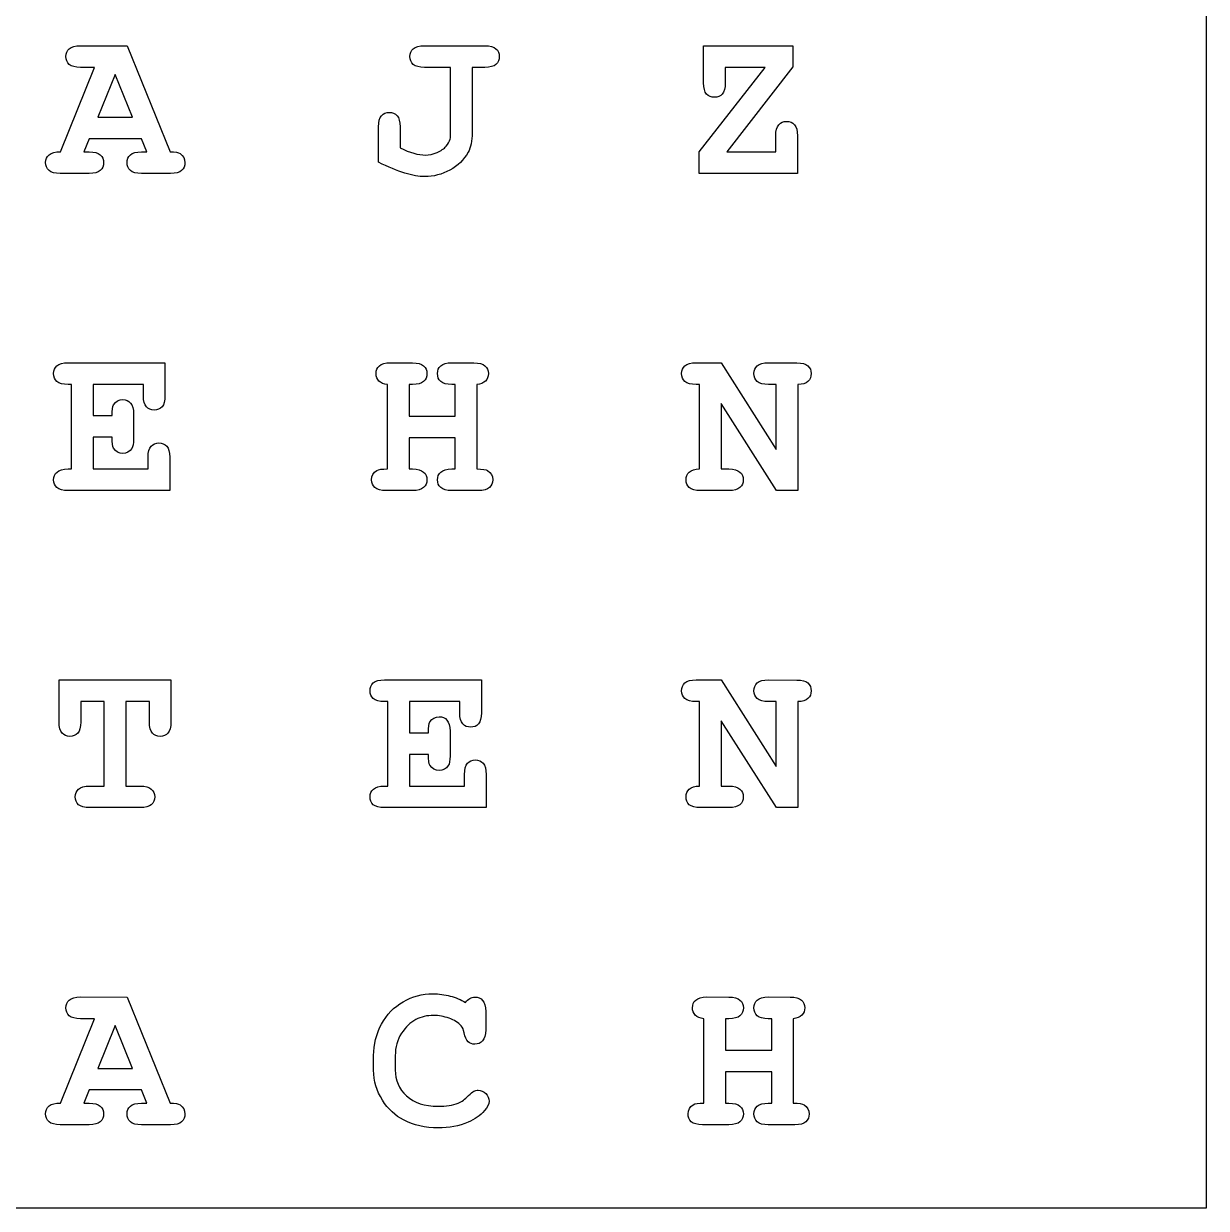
# Model space of a CAD drawing. Extents: x 109 to 224, y 169 to 284.
# Drawn here: x 161.9 to 223.8, y 169.1 to 231.1 of the extents above; entities that cross this region are included whole.
import ezdxf

# ---------------------------------------------------------------- set-up
doc = ezdxf.new("R2010")
doc.units = 0
doc.layers.add('Ebene_1', color=7, linetype='CONTINUOUS')

msp = doc.modelspace()

# ---------------------------------------------------------------- linework, layer by layer
at = {"layer": 'Ebene_1', "color": 2}
msp.add_lwpolyline([(108.80639, 284.237711), (223.76151, 284.237711), (223.76151, 169.14475), (108.80639, 169.14475)], close=True, dxfattribs=at)
at = {"layer": 'Ebene_1', "color": 7}
for points in [[(164.83974, 229.988524), (167.28163, 229.983024), (169.53059, 224.432286)], [(182.84248, 229.988524), (186.00645, 229.983024)], [(197.45466, 228.042734), (197.45466, 229.988524), (202.12897, 229.983024), (202.12897, 228.880593), (198.66782, 224.432274)], [(163.80346, 224.432274), (165.57837, 228.853021), (164.83974, 228.853021)], [(184.215, 225.567777), (184.215, 228.853021), (182.84248, 228.853021)], [(186.00645, 228.853033), (185.34496, 228.853021)], [(185.34496, 228.853021), (185.34496, 225.435486)], [(202.36648, 225.270121), (202.36048, 223.302282), (197.22315, 223.302282), (197.22315, 224.432274), (200.66824, 228.853021), (198.58465, 228.853021), (198.58465, 228.042734)], [(180.43914, 223.88657), (180.43914, 225.744166)], [(181.56913, 225.744166), (181.56913, 224.636223)], [(168.0423, 225.121293), (165.29725, 225.121293), (165.02164, 224.432274), (165.29725, 224.432274)], [(168.03679, 224.432281), (168.3124, 224.432281), (168.0423, 225.121293)], [(198.66782, 224.432274), (201.23097, 224.432274), (201.23097, 225.270121)], [(165.29725, 223.302282), (163.7759, 223.302282)], [(169.55815, 223.302289), (168.03679, 223.302289)], [(164.19482, 213.393856), (169.266, 213.388356), (169.266, 211.668564)], [(181.06752, 213.393854), (182.21956, 213.388354)], [(184.28111, 213.393866), (185.43315, 213.388366)], [(197.05827, 213.393856), (198.36465, 213.388356), (201.25302, 208.857366), (201.25302, 212.258364), (200.84512, 212.258364)], [(200.84512, 213.393868), (202.32789, 213.388368)], [(164.19482, 207.837605), (164.37121, 207.837605), (164.37121, 212.258352), (164.19482, 212.258352)], [(168.13601, 211.668564), (168.13601, 212.258364), (165.5012, 212.258364), (165.5012, 210.626767), (166.49339, 210.626767)], [(180.91318, 207.837603), (180.91318, 212.25835)], [(182.21956, 212.258362), (182.04318, 212.258362), (182.04318, 210.604716), (184.4575, 210.604716), (184.4575, 212.258362), (184.28111, 212.258362)], [(185.58749, 212.258374), (185.58749, 207.837627)], [(197.23466, 207.837605), (197.23466, 212.258352), (197.05827, 212.258352)], [(202.38853, 212.258376), (202.38853, 206.707638), (201.26956, 206.707638), (198.36465, 211.25514)], [(198.36465, 211.25514), (198.36465, 207.837605), (198.77255, 207.837605)], [(167.6234, 210.709449), (167.6234, 209.408581)], [(166.49338, 209.496775), (165.5012, 209.496763)], [(165.5012, 209.496763), (165.5012, 207.837605), (168.38406, 207.837605), (168.38406, 208.449454)], [(184.4575, 209.474715), (182.04318, 209.474715), (182.04318, 207.837605), (182.21956, 207.837605)], [(184.28111, 207.837629), (184.4575, 207.837629), (184.4575, 209.474715)], [(169.51405, 208.449454), (169.51405, 206.707614), (164.19482, 206.707614)], [(182.21956, 206.707614), (180.83601, 206.707614)], [(185.66466, 206.707638), (184.28111, 206.707638)], [(198.77255, 206.707614), (197.28978, 206.707614)], [(163.72629, 194.59433), (163.72629, 196.79919), (169.5802, 196.79319), (169.5802, 194.59384)], [(180.75333, 196.79919), (185.82451, 196.79319), (185.82451, 195.07339)], [(197.05827, 196.79919), (198.36465, 196.79319), (201.25302, 192.2622), (201.25302, 195.66319), (200.84512, 195.66319)], [(200.84512, 196.7987), (202.32789, 196.7927)], [(165.32481, 191.24294), (166.07998, 191.24294), (166.07998, 195.66368), (164.85628, 195.66368), (164.85628, 194.59433)], [(167.20997, 195.66368), (167.20997, 191.24294), (167.97065, 191.24294)], [(168.4502, 194.59384), (168.4502, 195.66319), (167.20997, 195.66368)], [(180.75333, 191.24294), (180.92972, 191.24294), (180.92972, 195.66368), (180.75333, 195.66368)], [(184.69452, 195.07339), (184.69452, 195.66319), (182.05971, 195.66319), (182.05971, 194.0316), (183.0519, 194.0316)], [(197.23466, 191.24294), (197.23466, 195.66368), (197.05827, 195.66368)], [(202.38853, 195.6627), (202.38853, 190.11197), (201.26956, 190.11197), (198.36465, 194.66047)], [(184.18191, 194.11428), (184.18191, 192.81341)], [(198.36465, 194.66047), (198.36465, 191.24294), (198.77255, 191.24294)], [(182.05971, 192.90209), (182.05971, 191.24294), (184.94257, 191.24294), (184.94257, 191.85479)], [(183.05189, 192.9016), (182.05971, 192.90209)], [(186.07256, 191.85479), (186.07256, 190.11295), (180.75333, 190.11295)], [(167.97065, 190.11295), (165.32481, 190.11295)], [(198.77255, 190.11295), (197.28978, 190.11295)], [(164.83974, 180.20452), (167.28163, 180.19852), (169.53059, 174.64778)], [(197.62603, 180.20454), (198.77807, 180.19854)], [(200.83961, 180.20405), (201.99165, 180.19805)], [(186.05051, 179.44939), (186.05051, 178.49028)], [(163.80346, 174.64827), (165.57837, 179.06902), (164.83974, 179.06902)], [(197.47169, 174.64829), (197.47169, 179.06904)], [(198.77807, 179.06855), (198.60168, 179.06855), (198.60168, 177.4149), (201.016, 177.4149), (201.016, 179.06855), (200.83961, 179.06855)], [(202.14599, 179.06806), (202.14599, 174.64731)], [(180.18558, 176.36808), (180.18558, 177.13427)], [(181.31557, 177.12327), (181.31557, 176.39015)], [(201.016, 176.28538), (198.60168, 176.28538), (198.60168, 174.64827), (198.77807, 174.64827)], [(200.83961, 174.64729), (201.016, 174.64729), (201.016, 176.28538)], [(168.0423, 175.33729), (165.29725, 175.33729), (165.02164, 174.64827), (165.29725, 174.64827)], [(168.03679, 174.64778), (168.3124, 174.64778), (168.0423, 175.33729)], [(165.29725, 173.51828), (163.7759, 173.51828)], [(169.55815, 173.51779), (168.03679, 173.51779)], [(198.77807, 173.51828), (197.39452, 173.51828)], [(202.22316, 173.5173), (200.83961, 173.5173)]]:
    msp.add_lwpolyline(points, dxfattribs=at)
for points in [[(167.57377, 226.251284), (166.66427, 228.489218), (165.74925, 226.251284)], [(184.99218, 179.91239)], [(167.57377, 176.46728), (166.66427, 178.70521), (165.74925, 176.46728)]]:
    msp.add_lwpolyline(points, close=True, dxfattribs=at)
for points in [[(164.08458, 229.420772), (164.08458, 229.589811), (164.14154, 229.725778), (164.25546, 229.828672)], [(164.25546, 229.007361), (164.14154, 229.113929), (164.08458, 229.251733), (164.08458, 229.420772)], [(164.25546, 229.828672), (164.373047, 229.93524), (164.567807, 229.988524), (164.83974, 229.988524)], [(182.08731, 229.420772), (182.08731, 229.589811), (182.14427, 229.725778), (182.25819, 229.828672)], [(182.25819, 229.007361), (182.14427, 229.113929), (182.08731, 229.251733), (182.08731, 229.420772)], [(182.25819, 229.828672), (182.375783, 229.93524), (182.570547, 229.988524), (182.84248, 229.988524)], [(186.00645, 229.983024), (186.278383, 229.983024), (186.47131, 229.931577), (186.58523, 229.828684)], [(186.58523, 229.828684), (186.702823, 229.72579), (186.76162, 229.589823), (186.76162, 229.420784)], [(186.76162, 229.420784), (186.76162, 229.251745), (186.702823, 229.113941), (186.58523, 229.007373)], [(164.83974, 228.853021), (164.567807, 228.853021), (164.373047, 228.904468), (164.25546, 229.007361)], [(182.84248, 228.853021), (182.570547, 228.853021), (182.375783, 228.904468), (182.25819, 229.007361)], [(186.58523, 229.007373), (186.47131, 228.90448), (186.278383, 228.853033), (186.00645, 228.853033)], [(197.609, 227.458446), (197.506107, 227.576039), (197.45466, 227.770801), (197.45466, 228.042734)], [(198.58465, 228.042734), (198.58465, 227.770801), (198.533203, 227.576039), (198.43031, 227.458446)], [(198.02241, 227.287569), (197.85337, 227.287569), (197.715567, 227.344528), (197.609, 227.458446)], [(198.43031, 227.458446), (198.327417, 227.344528), (198.19145, 227.287569), (198.02241, 227.287569)], [(180.43914, 225.744166), (180.43914, 226.016099), (180.490587, 226.209024), (180.59348, 226.322942)], [(180.59348, 226.322942), (180.700047, 226.440535), (180.83785, 226.499331), (181.00689, 226.499331)], [(181.00689, 226.499331), (181.172257, 226.499331), (181.306387, 226.440535), (181.40928, 226.322942)], [(181.40928, 226.322942), (181.515847, 226.209024), (181.56913, 226.016099), (181.56913, 225.744166)], [(201.23097, 225.270121), (201.23097, 225.542054), (201.282417, 225.734979), (201.38531, 225.848897)], [(201.38531, 225.848897), (201.491883, 225.96649), (201.62969, 226.025286), (201.79873, 226.025286)], [(201.79873, 226.025286), (201.96777, 226.025286), (202.103737, 225.96649), (202.20663, 225.848897)], [(202.20663, 225.848897), (202.313197, 225.734979), (202.36648, 225.542054), (202.36648, 225.270121)], [(183.97794, 224.724418), (184.084507, 224.84936), (184.154327, 224.972465), (184.1874, 225.093732)], [(184.1874, 225.093732), (184.2058, 225.159879), (184.215, 225.317894), (184.215, 225.567777)], [(185.34496, 225.435486), (185.34496, 225.005538), (185.2733, 224.663784), (185.12998, 224.410225)], [(163.20263, 224.283445), (163.323903, 224.390014), (163.52418, 224.439623), (163.80346, 224.432274)], [(165.29725, 224.432274), (165.569183, 224.432274), (165.76211, 224.37899), (165.87603, 224.272421)], [(167.4525, 224.272428), (167.570093, 224.378997), (167.764857, 224.432281), (168.03679, 224.432281)], [(169.53059, 224.432286), (169.79517, 224.432286), (169.96972, 224.402886), (170.05424, 224.344086)], [(181.56913, 224.636223), (182.08727, 224.390014), (182.53008, 224.266909), (182.89756, 224.266909)], [(183.5039, 224.399201), (183.71336, 224.49107), (183.871373, 224.599476), (183.97794, 224.724418)], [(163.02073, 223.870034), (163.02073, 224.039073), (163.081363, 224.176877), (163.20263, 224.283445)], [(163.19712, 223.456622), (163.079527, 223.563191), (163.02073, 223.700995), (163.02073, 223.870034)], [(165.87603, 224.272421), (165.993623, 224.169528), (166.05242, 224.033561), (166.05242, 223.864522)], [(166.05242, 223.864522), (166.05242, 223.699157), (165.993623, 223.563191), (165.87603, 223.456622)], [(167.28163, 223.870041), (167.28163, 224.035406), (167.338587, 224.169535), (167.4525, 224.272428)], [(167.4525, 223.456629), (167.338587, 223.563198), (167.28163, 223.701002), (167.28163, 223.870041)], [(170.05424, 224.344086), (170.22328, 224.222819), (170.3078, 224.062966), (170.3078, 223.864529)], [(170.3078, 223.864529), (170.3078, 223.699164), (170.25084, 223.563198), (170.13692, 223.456629)], [(182.85897, 223.136918), (182.267337, 223.136918), (181.460727, 223.386802), (180.43914, 223.88657)], [(182.89756, 224.266909), (183.09232, 224.266909), (183.294433, 224.311006), (183.5039, 224.399201)], [(185.12998, 224.410225), (184.909493, 224.017025), (184.58979, 223.706507), (184.17087, 223.478671)], [(163.7759, 223.302282), (163.503967, 223.302282), (163.31104, 223.353729), (163.19712, 223.456622)], [(165.87603, 223.456622), (165.76211, 223.353729), (165.569183, 223.302282), (165.29725, 223.302282)], [(168.03679, 223.302289), (167.764857, 223.302289), (167.570093, 223.353736), (167.4525, 223.456629)], [(170.13692, 223.456629), (170.023007, 223.353736), (169.830083, 223.302289), (169.55815, 223.302289)], [(184.17087, 223.478671), (183.755617, 223.250836), (183.318317, 223.136918), (182.85897, 223.136918)], [(163.61053, 213.234003), (163.728123, 213.340572), (163.922887, 213.393856), (164.19482, 213.393856)], [(180.48324, 213.234001), (180.600827, 213.34057), (180.795587, 213.393854), (181.06752, 213.393854)], [(182.21956, 213.388354), (182.491493, 213.388354), (182.68442, 213.336907), (182.79834, 213.234013)], [(183.69682, 213.234013), (183.814413, 213.340582), (184.009177, 213.393866), (184.28111, 213.393866)], [(185.43315, 213.388366), (185.705083, 213.388366), (185.89801, 213.336919), (186.01193, 213.234025)], [(196.47399, 213.234003), (196.591583, 213.340572), (196.786343, 213.393856), (197.05827, 213.393856)], [(200.26084, 213.234015), (200.378427, 213.340584), (200.573187, 213.393868), (200.84512, 213.393868)], [(202.32789, 213.388368), (202.599823, 213.388368), (202.79275, 213.336921), (202.90667, 213.234027)], [(163.43966, 212.826104), (163.43966, 212.995143), (163.496617, 213.13111), (163.61053, 213.234003)], [(163.61053, 212.412692), (163.496617, 212.519261), (163.43966, 212.657065), (163.43966, 212.826104)], [(180.31236, 212.826102), (180.31236, 212.995141), (180.36932, 213.131108), (180.48324, 213.234001)], [(180.46119, 212.440251), (180.36197, 212.543144), (180.31236, 212.671761), (180.31236, 212.826102)], [(182.79834, 213.234013), (182.915933, 213.13112), (182.97473, 212.995153), (182.97473, 212.826114)], [(182.97473, 212.826114), (182.97473, 212.657075), (182.915933, 212.519271), (182.79834, 212.412702)], [(183.52594, 212.826114), (183.52594, 212.995153), (183.5829, 213.13112), (183.69682, 213.234013)], [(183.69682, 212.412702), (183.5829, 212.519271), (183.52594, 212.657075), (183.52594, 212.826114)], [(186.01193, 213.234025), (186.129517, 213.131132), (186.18831, 212.995165), (186.18831, 212.826126)], [(186.18831, 212.826126), (186.18831, 212.671785), (186.136863, 212.543168), (186.03397, 212.440275)], [(196.30311, 212.826104), (196.30311, 212.995143), (196.36007, 213.13111), (196.47399, 213.234003)], [(196.47399, 212.412692), (196.36007, 212.519261), (196.30311, 212.657065), (196.30311, 212.826104)], [(200.08996, 212.826116), (200.08996, 212.995155), (200.14692, 213.131122), (200.26084, 213.234015)], [(200.26084, 212.412704), (200.14692, 212.519273), (200.08996, 212.657077), (200.08996, 212.826116)], [(202.90667, 213.234027), (203.024263, 213.131134), (203.08306, 212.995167), (203.08306, 212.826128)], [(203.08306, 212.826128), (203.08306, 212.660763), (203.0261, 212.524797), (202.91218, 212.418229)], [(164.19482, 212.258352), (163.922887, 212.258352), (163.728123, 212.309799), (163.61053, 212.412692)], [(180.91318, 212.25835), (180.714747, 212.276723), (180.564083, 212.337357), (180.46119, 212.440251)], [(182.79834, 212.412702), (182.68442, 212.309809), (182.491493, 212.258362), (182.21956, 212.258362)], [(184.28111, 212.258362), (184.009177, 212.258362), (183.814413, 212.309809), (183.69682, 212.412702)], [(186.03397, 212.440275), (185.934757, 212.337382), (185.78593, 212.276748), (185.58749, 212.258374)], [(197.05827, 212.258352), (196.786343, 212.258352), (196.591583, 212.309799), (196.47399, 212.412692)], [(200.84512, 212.258364), (200.573187, 212.258364), (200.378427, 212.309811), (200.26084, 212.412704)], [(202.91218, 212.418229), (202.79826, 212.31166), (202.62371, 212.258376), (202.38853, 212.258376)], [(166.57609, 211.194519), (166.69001, 211.374582), (166.8517, 211.464614), (167.06116, 211.464614)], [(167.06116, 211.464614), (167.226527, 211.464614), (167.360657, 211.405818), (167.46355, 211.288225)], [(168.29035, 211.089788), (168.187457, 211.203705), (168.13601, 211.396631), (168.13601, 211.668564)], [(169.266, 211.668564), (169.266, 211.400305), (169.214553, 211.20738), (169.11166, 211.089788)], [(166.49339, 210.626767), (166.49339, 210.920748), (166.520957, 211.109999), (166.57609, 211.194519)], [(167.46355, 211.288225), (167.570117, 211.174307), (167.6234, 210.981382), (167.6234, 210.709449)], [(168.70376, 210.918911), (168.53472, 210.918911), (168.396917, 210.97587), (168.29035, 211.089788)], [(169.11166, 211.089788), (169.008767, 210.97587), (168.8728, 210.918911), (168.70376, 210.918911)], [(166.57608, 208.923511), (166.520947, 209.008031), (166.49338, 209.199119), (166.49338, 209.496775)], [(167.06115, 208.653416), (166.85169, 208.653416), (166.69, 208.743448), (166.57608, 208.923511)], [(167.6234, 209.408581), (167.6234, 209.162372), (167.594, 208.997007), (167.5352, 208.912487)], [(168.38406, 208.449454), (168.38406, 208.721387), (168.435507, 208.914313), (168.5384, 209.02823)], [(168.5384, 209.02823), (168.644967, 209.145823), (168.78277, 209.204619), (168.95181, 209.204619)], [(168.95181, 209.204619), (169.117177, 209.204619), (169.251307, 209.145823), (169.3542, 209.02823)], [(169.3542, 209.02823), (169.460767, 208.914313), (169.51405, 208.721387), (169.51405, 208.449454)], [(167.5352, 208.912487), (167.417607, 208.739773), (167.25959, 208.653416), (167.06115, 208.653416)], [(163.61605, 207.677753), (163.733637, 207.784321), (163.92656, 207.837605), (164.19482, 207.837605)], [(180.08085, 207.275366), (180.08085, 207.481153), (180.17088, 207.641005), (180.35094, 207.754923)], [(180.35094, 207.754923), (180.43914, 207.813716), (180.626553, 207.841276), (180.91318, 207.837603)], [(182.21956, 207.837605), (182.491493, 207.837605), (182.68442, 207.784321), (182.79834, 207.677753)], [(183.70233, 207.677777), (183.819923, 207.784345), (184.01285, 207.837629), (184.28111, 207.837629)], [(185.58749, 207.837627), (185.877797, 207.837627), (186.06521, 207.810067), (186.14973, 207.754947)], [(186.14973, 207.754947), (186.32979, 207.641029), (186.41982, 207.479339), (186.41982, 207.269877)], [(196.7055, 207.677753), (196.819413, 207.784321), (196.9958, 207.837605), (197.23466, 207.837605)], [(198.77255, 207.837605), (199.044483, 207.837605), (199.23741, 207.784321), (199.35133, 207.677753)], [(163.43966, 207.275366), (163.43966, 207.44073), (163.498457, 207.574859), (163.61605, 207.677753)], [(163.61053, 206.861954), (163.496617, 206.968522), (163.43966, 207.106326), (163.43966, 207.275366)], [(180.25173, 206.861954), (180.13781, 206.968522), (180.08085, 207.106326), (180.08085, 207.275366)], [(182.79834, 207.677753), (182.915933, 207.574859), (182.97473, 207.438892), (182.97473, 207.269853)], [(182.97473, 207.269853), (182.97473, 207.104488), (182.915933, 206.968522), (182.79834, 206.861954)], [(183.52594, 207.27539), (183.52594, 207.440754), (183.584737, 207.574883), (183.70233, 207.677777)], [(183.69682, 206.861978), (183.5829, 206.968546), (183.52594, 207.10635), (183.52594, 207.27539)], [(186.41982, 207.269877), (186.41982, 207.104512), (186.361027, 206.968546), (186.24344, 206.861978)], [(196.53462, 207.275366), (196.53462, 207.437055), (196.59158, 207.571184), (196.7055, 207.677753)], [(196.7055, 206.861954), (196.59158, 206.968522), (196.53462, 207.106326), (196.53462, 207.275366)], [(199.35133, 207.677753), (199.468923, 207.574859), (199.52772, 207.438892), (199.52772, 207.269853)], [(199.52772, 207.269853), (199.52772, 207.104488), (199.468923, 206.968522), (199.35133, 206.861954)], [(164.19482, 206.707614), (163.922887, 206.707614), (163.728123, 206.759061), (163.61053, 206.861954)], [(180.83601, 206.707614), (180.564077, 206.707614), (180.369317, 206.759061), (180.25173, 206.861954)], [(182.79834, 206.861954), (182.68442, 206.759061), (182.491493, 206.707614), (182.21956, 206.707614)], [(184.28111, 206.707638), (184.009177, 206.707638), (183.814413, 206.759085), (183.69682, 206.861978)], [(186.24344, 206.861978), (186.12952, 206.759085), (185.936593, 206.707638), (185.66466, 206.707638)], [(197.28978, 206.707614), (197.017853, 206.707614), (196.823093, 206.759061), (196.7055, 206.861954)], [(199.35133, 206.861954), (199.23741, 206.759061), (199.044483, 206.707614), (198.77255, 206.707614)], [(179.99817, 196.23144), (179.99817, 196.400473), (180.055127, 196.536437), (180.16904, 196.63933)], [(180.16904, 196.63933), (180.286633, 196.745903), (180.481397, 196.79919), (180.75333, 196.79919)], [(196.30311, 196.23144), (196.30311, 196.400473), (196.36007, 196.536437), (196.47399, 196.63933)], [(196.47399, 196.63933), (196.591583, 196.745903), (196.786343, 196.79919), (197.05827, 196.79919)], [(200.08996, 196.23095), (200.08996, 196.399983), (200.14692, 196.535947), (200.26084, 196.63884)], [(200.26084, 196.63884), (200.378427, 196.745413), (200.573187, 196.7987), (200.84512, 196.7987)], [(202.32789, 196.7927), (202.599823, 196.7927), (202.79275, 196.74125), (202.90667, 196.63835)], [(202.90667, 196.63835), (203.024263, 196.535457), (203.08306, 196.399493), (203.08306, 196.23046)], [(180.16904, 195.81802), (180.055127, 195.924593), (179.99817, 196.0624), (179.99817, 196.23144)], [(196.47399, 195.81802), (196.36007, 195.924593), (196.30311, 196.0624), (196.30311, 196.23144)], [(200.26084, 195.81753), (200.14692, 195.924103), (200.08996, 196.06191), (200.08996, 196.23095)], [(203.08306, 196.23046), (203.08306, 196.065093), (203.0261, 195.929127), (202.91218, 195.82256)], [(180.75333, 195.66368), (180.481397, 195.66368), (180.286633, 195.715127), (180.16904, 195.81802)], [(197.05827, 195.66368), (196.786343, 195.66368), (196.591583, 195.715127), (196.47399, 195.81802)], [(200.84512, 195.66319), (200.573187, 195.66319), (200.378427, 195.714637), (200.26084, 195.81753)], [(202.91218, 195.82256), (202.79826, 195.715987), (202.62371, 195.6627), (202.38853, 195.6627)], [(183.1346, 194.59935), (183.24852, 194.77941), (183.41021, 194.86944), (183.61967, 194.86944)], [(183.61967, 194.86944), (183.785037, 194.86944), (183.919167, 194.810643), (184.02206, 194.69305)], [(184.02206, 194.69305), (184.128627, 194.579137), (184.18191, 194.386213), (184.18191, 194.11428)], [(184.84886, 194.49462), (184.745967, 194.608533), (184.69452, 194.801457), (184.69452, 195.07339)], [(185.82451, 195.07339), (185.82451, 194.805137), (185.773063, 194.612213), (185.67017, 194.49462)], [(163.88063, 194.01004), (163.777737, 194.127633), (163.72629, 194.322397), (163.72629, 194.59433)], [(164.85628, 194.59433), (164.85628, 194.322397), (164.802997, 194.127633), (164.69643, 194.01004)], [(168.60454, 194.00955), (168.501647, 194.127143), (168.4502, 194.321907), (168.4502, 194.59384)], [(169.5802, 194.59384), (169.5802, 194.321907), (169.526913, 194.127143), (169.42034, 194.00955)], [(183.0519, 194.0316), (183.0519, 194.32558), (183.079467, 194.51483), (183.1346, 194.59935)], [(185.26227, 194.32374), (185.09323, 194.32374), (184.955427, 194.3807), (184.84886, 194.49462)], [(185.67017, 194.49462), (185.567277, 194.3807), (185.43131, 194.32374), (185.26227, 194.32374)], [(164.28853, 193.83916), (164.123163, 193.83916), (163.987197, 193.89612), (163.88063, 194.01004)], [(164.69643, 194.01004), (164.593537, 193.89612), (164.45757, 193.83916), (164.28853, 193.83916)], [(169.01244, 193.83867), (168.84708, 193.83867), (168.711113, 193.89563), (168.60454, 194.00955)], [(169.42034, 194.00955), (169.317447, 193.89563), (169.18148, 193.83867), (169.01244, 193.83867)], [(183.13459, 192.32834), (183.079457, 192.41286), (183.05189, 192.603947), (183.05189, 192.9016)], [(184.18191, 192.81341), (184.18191, 192.567203), (184.15251, 192.40184), (184.09371, 192.31732)], [(183.61966, 192.05825), (183.4102, 192.05825), (183.24851, 192.14828), (183.13459, 192.32834)], [(184.09371, 192.31732), (183.976117, 192.144607), (183.8181, 192.05825), (183.61966, 192.05825)], [(184.94257, 191.85479), (184.94257, 192.126723), (184.994017, 192.319647), (185.09691, 192.43356)], [(185.09691, 192.43356), (185.203477, 192.551153), (185.34128, 192.60995), (185.51032, 192.60995)], [(185.51032, 192.60995), (185.675687, 192.60995), (185.809817, 192.551153), (185.91271, 192.43356)], [(185.91271, 192.43356), (186.019277, 192.319647), (186.07256, 192.126723), (186.07256, 191.85479)], [(164.56965, 190.6807), (164.56965, 190.84606), (164.626607, 190.980187), (164.74052, 191.08308)], [(164.74052, 191.08308), (164.858113, 191.189653), (165.052877, 191.24294), (165.32481, 191.24294)], [(167.97065, 191.24294), (168.242583, 191.24294), (168.435507, 191.189653), (168.54942, 191.08308)], [(168.54942, 191.08308), (168.667013, 190.980187), (168.72581, 190.84422), (168.72581, 190.67518)], [(179.99817, 190.6807), (179.99817, 190.84606), (180.056967, 190.980187), (180.17456, 191.08308)], [(180.17456, 191.08308), (180.292147, 191.189653), (180.48507, 191.24294), (180.75333, 191.24294)], [(196.53462, 190.6807), (196.53462, 190.842387), (196.59158, 190.976513), (196.7055, 191.08308)], [(196.7055, 191.08308), (196.819413, 191.189653), (196.9958, 191.24294), (197.23466, 191.24294)], [(198.77255, 191.24294), (199.044483, 191.24294), (199.23741, 191.189653), (199.35133, 191.08308)], [(199.35133, 191.08308), (199.468923, 190.980187), (199.52772, 190.84422), (199.52772, 190.67518)], [(164.74052, 190.26729), (164.626607, 190.373857), (164.56965, 190.51166), (164.56965, 190.6807)], [(168.72581, 190.67518), (168.72581, 190.50982), (168.667013, 190.373857), (168.54942, 190.26729)], [(180.16904, 190.26729), (180.055127, 190.373857), (179.99817, 190.51166), (179.99817, 190.6807)], [(196.7055, 190.26729), (196.59158, 190.373857), (196.53462, 190.51166), (196.53462, 190.6807)], [(199.52772, 190.67518), (199.52772, 190.50982), (199.468923, 190.373857), (199.35133, 190.26729)], [(165.32481, 190.11295), (165.052877, 190.11295), (164.858113, 190.164397), (164.74052, 190.26729)], [(168.54942, 190.26729), (168.435507, 190.164397), (168.242583, 190.11295), (167.97065, 190.11295)], [(180.75333, 190.11295), (180.481397, 190.11295), (180.286633, 190.164397), (180.16904, 190.26729)], [(197.28978, 190.11295), (197.017853, 190.11295), (196.823093, 190.164397), (196.7055, 190.26729)], [(199.35133, 190.26729), (199.23741, 190.164397), (199.044483, 190.11295), (198.77255, 190.11295)], [(164.08458, 179.63677), (164.08458, 179.80581), (164.14154, 179.941777), (164.25546, 180.04467)], [(164.25546, 180.04467), (164.373047, 180.151237), (164.567807, 180.20452), (164.83974, 180.20452)], [(180.59348, 178.77689), (180.869087, 179.287683), (181.249423, 179.680883), (181.73449, 179.95649)], [(181.73449, 179.95649), (182.219563, 180.232097), (182.734033, 180.3699), (183.2779, 180.3699)], [(183.2779, 180.3699), (183.604953, 180.3699), (183.90996, 180.331317), (184.19292, 180.25415)], [(184.19292, 180.25415), (184.479547, 180.180657), (184.745967, 180.066737), (184.99218, 179.91239)], [(184.99218, 179.91237), (185.062, 180.007917), (185.137333, 180.079577), (185.21818, 180.12735)], [(185.21818, 180.12735), (185.3027, 180.17515), (185.39273, 180.19905), (185.48827, 180.19905)], [(185.48827, 180.19905), (185.653637, 180.19905), (185.787767, 180.14209), (185.89066, 180.02817)], [(185.89066, 180.02817), (185.997227, 179.91425), (186.05051, 179.721323), (186.05051, 179.44939)], [(196.87086, 179.63679), (196.87086, 179.80583), (196.92782, 179.941797), (197.04174, 180.04469)], [(197.04174, 180.04469), (197.159333, 180.151257), (197.354097, 180.20454), (197.62603, 180.20454)], [(198.77807, 180.19854), (199.050003, 180.19854), (199.242927, 180.147093), (199.35684, 180.0442)], [(199.35684, 180.0442), (199.474433, 179.941307), (199.53323, 179.80534), (199.53323, 179.6363)], [(200.08445, 179.6363), (200.08445, 179.80534), (200.141407, 179.941307), (200.25532, 180.0442)], [(200.25532, 180.0442), (200.372913, 180.150767), (200.567677, 180.20405), (200.83961, 180.20405)], [(201.99165, 180.19805), (202.263583, 180.19805), (202.45651, 180.146603), (202.57043, 180.04371)], [(202.57043, 180.04371), (202.688023, 179.940817), (202.74682, 179.80485), (202.74682, 179.63581)], [(164.25546, 179.22336), (164.14154, 179.329927), (164.08458, 179.46773), (164.08458, 179.63677)], [(164.83974, 179.06902), (164.567807, 179.06902), (164.373047, 179.120467), (164.25546, 179.22336)], [(183.32199, 179.23993), (182.983917, 179.23993), (182.6734, 179.166437), (182.39044, 179.01945)], [(184.13228, 179.0911), (183.86402, 179.19032), (183.593923, 179.23993), (183.32199, 179.23993)], [(197.01969, 179.25094), (196.92047, 179.353833), (196.87086, 179.48245), (196.87086, 179.63679)], [(197.47169, 179.06904), (197.27325, 179.08744), (197.122583, 179.148073), (197.01969, 179.25094)], [(199.35684, 179.22289), (199.242927, 179.119997), (199.050003, 179.06855), (198.77807, 179.06855)], [(199.53323, 179.6363), (199.53323, 179.46726), (199.474433, 179.329457), (199.35684, 179.22289)], [(200.25532, 179.22289), (200.141407, 179.329457), (200.08445, 179.46726), (200.08445, 179.6363)], [(200.83961, 179.06855), (200.567677, 179.06855), (200.372913, 179.119997), (200.25532, 179.22289)], [(202.59248, 179.24996), (202.49326, 179.147067), (202.34443, 179.086433), (202.14599, 179.06806)], [(202.74682, 179.63581), (202.74682, 179.48147), (202.695373, 179.352853), (202.59248, 179.24996)], [(180.18558, 177.13427), (180.18558, 177.72223), (180.321547, 178.26977), (180.59348, 178.77689)], [(182.39044, 179.01945), (182.107487, 178.872457), (181.857603, 178.633597), (181.64079, 178.30287)], [(184.76618, 178.69423), (184.615513, 178.859597), (184.404213, 178.991887), (184.13228, 179.0911)], [(184.92052, 178.33594), (184.894787, 178.49028), (184.84334, 178.60971), (184.76618, 178.69423)], [(181.64079, 178.30287), (181.423977, 177.972137), (181.31557, 177.578937), (181.31557, 177.12327)], [(185.12447, 177.86189), (185.032603, 177.94641), (184.96462, 178.104427), (184.92052, 178.33594)], [(186.05051, 178.49028), (186.05051, 178.218347), (185.997227, 178.023583), (185.89066, 177.90599)], [(185.48827, 177.73511), (185.337603, 177.73511), (185.216337, 177.77737), (185.12447, 177.86189)], [(185.89066, 177.90599), (185.787767, 177.79207), (185.653637, 177.73511), (185.48827, 177.73511)], [(180.64309, 174.80814), (180.338083, 175.28586), (180.18558, 175.80584), (180.18558, 176.36808)], [(181.31557, 176.39015), (181.31557, 175.846283), (181.51217, 175.39245), (181.90537, 175.02865)], [(181.90537, 175.02865), (182.302243, 174.664843), (182.851623, 174.48294), (183.55351, 174.48294)], [(184.61735, 174.65382), (184.78639, 174.719953), (184.966453, 174.850407), (185.15754, 175.04518)], [(185.15754, 175.04518), (185.275133, 175.162773), (185.367003, 175.238107), (185.43315, 175.27118)], [(185.43315, 175.27118), (185.499283, 175.307913), (185.574617, 175.32628), (185.65915, 175.32628)], [(185.65915, 175.32628), (185.809817, 175.32628), (185.942107, 175.269323), (186.05602, 175.15541)], [(186.05602, 175.15541), (186.16994, 175.04149), (186.2269, 174.90736), (186.2269, 174.75302)], [(163.02073, 174.08603), (163.02073, 174.25507), (163.081363, 174.392873), (163.20263, 174.49944)], [(163.20263, 174.49944), (163.323903, 174.606007), (163.52418, 174.655617), (163.80346, 174.64827)], [(165.29725, 174.64827), (165.569183, 174.64827), (165.76211, 174.594987), (165.87603, 174.48842)], [(165.87603, 174.48842), (165.993623, 174.385527), (166.05242, 174.24956), (166.05242, 174.08052)], [(167.28163, 174.08554), (167.28163, 174.250907), (167.338587, 174.385037), (167.4525, 174.48793)], [(167.4525, 174.48793), (167.570093, 174.594497), (167.764857, 174.64778), (168.03679, 174.64778)], [(169.53059, 174.64778), (169.79517, 174.64778), (169.96972, 174.61838), (170.05424, 174.55958)], [(170.05424, 174.55958), (170.22328, 174.438313), (170.3078, 174.278463), (170.3078, 174.08003)], [(181.75103, 173.76634), (181.31741, 173.986827), (180.948097, 174.334093), (180.64309, 174.80814)], [(183.55351, 174.48294), (183.97243, 174.48294), (184.327043, 174.5399), (184.61735, 174.65382)], [(185.99539, 174.25693), (185.77123, 173.99969), (185.48276, 173.797577), (185.12998, 173.65059)], [(186.2269, 174.75302), (186.2269, 174.59868), (186.14973, 174.433317), (185.99539, 174.25693)], [(196.63935, 174.08603), (196.63935, 174.291817), (196.729383, 174.45167), (196.90945, 174.56559)], [(196.90945, 174.56559), (196.997643, 174.62439), (197.185057, 174.651957), (197.47169, 174.64829)], [(198.77807, 174.64827), (199.050003, 174.64827), (199.242927, 174.594987), (199.35684, 174.48842)], [(199.35684, 174.48842), (199.474433, 174.385527), (199.53323, 174.24956), (199.53323, 174.08052)], [(200.08445, 174.08505), (200.08445, 174.250417), (200.143247, 174.384547), (200.26084, 174.48744)], [(200.26084, 174.48744), (200.378427, 174.594007), (200.57135, 174.64729), (200.83961, 174.64729)], [(202.14599, 174.64731), (202.436297, 174.64731), (202.62371, 174.619743), (202.70823, 174.56461)], [(202.70823, 174.56461), (202.888297, 174.45069), (202.97833, 174.289), (202.97833, 174.07954)], [(163.19712, 173.67262), (163.079527, 173.779187), (163.02073, 173.91699), (163.02073, 174.08603)], [(163.7759, 173.51828), (163.503967, 173.51828), (163.31104, 173.569727), (163.19712, 173.67262)], [(165.87603, 173.67262), (165.76211, 173.569727), (165.569183, 173.51828), (165.29725, 173.51828)], [(166.05242, 174.08052), (166.05242, 173.915153), (165.993623, 173.779187), (165.87603, 173.67262)], [(167.4525, 173.67213), (167.338587, 173.778697), (167.28163, 173.9165), (167.28163, 174.08554)], [(168.03679, 173.51779), (167.764857, 173.51779), (167.570093, 173.569237), (167.4525, 173.67213)], [(170.13692, 173.67213), (170.023007, 173.569237), (169.830083, 173.51779), (169.55815, 173.51779)], [(170.3078, 174.08003), (170.3078, 173.914663), (170.25084, 173.778697), (170.13692, 173.67213)], [(183.55902, 173.35293), (182.890213, 173.35293), (182.28755, 173.490733), (181.75103, 173.76634)], [(185.12998, 173.65059), (184.655933, 173.45215), (184.13228, 173.35293), (183.55902, 173.35293)], [(196.81023, 173.67262), (196.69631, 173.779187), (196.63935, 173.91699), (196.63935, 174.08603)], [(197.39452, 173.51828), (197.122587, 173.51828), (196.927823, 173.569727), (196.81023, 173.67262)], [(199.35684, 173.67262), (199.242927, 173.569727), (199.050003, 173.51828), (198.77807, 173.51828)], [(199.53323, 174.08052), (199.53323, 173.915153), (199.474433, 173.779187), (199.35684, 173.67262)], [(200.25532, 173.67164), (200.141407, 173.778207), (200.08445, 173.91601), (200.08445, 174.08505)], [(200.83961, 173.5173), (200.567677, 173.5173), (200.372913, 173.568747), (200.25532, 173.67164)], [(202.80194, 173.67164), (202.68802, 173.568747), (202.495093, 173.5173), (202.22316, 173.5173)], [(202.97833, 174.07954), (202.97833, 173.914173), (202.919533, 173.778207), (202.80194, 173.67164)]]:
    msp.add_open_spline(points, degree=3, dxfattribs=at)

doc.saveas('drawing.dxf')
